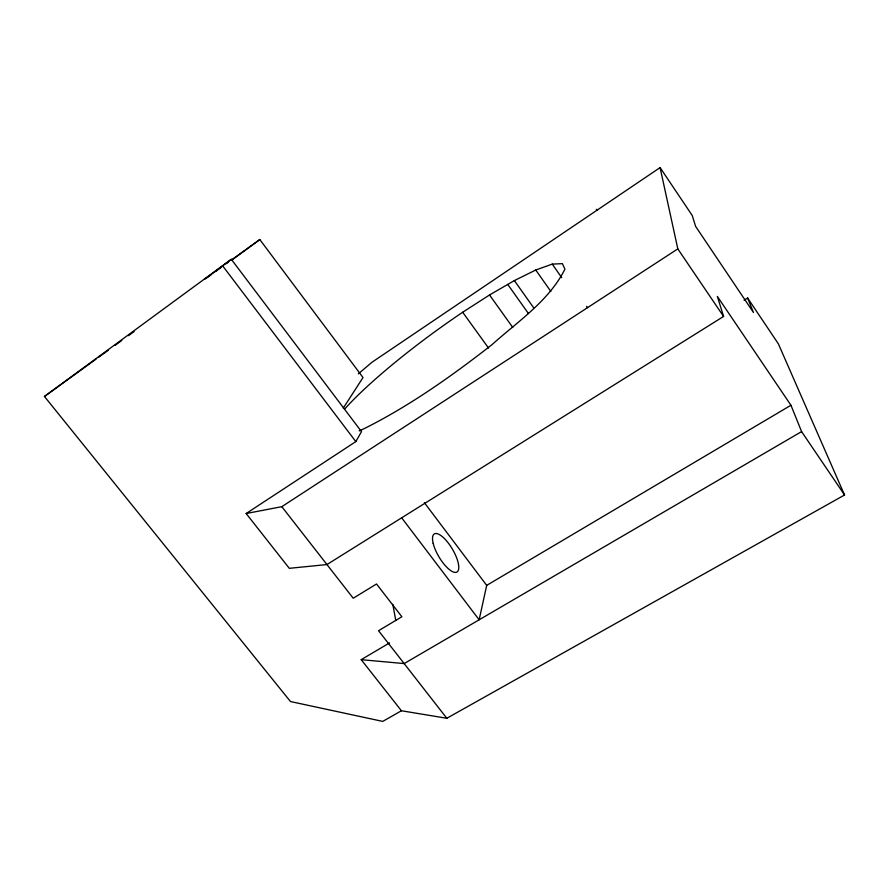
<?xml version="1.0" encoding="UTF-8"?>
<svg xmlns="http://www.w3.org/2000/svg" width="889" height="889" viewBox="0 0 889 889"><rect width="100%" height="100%" fill="white"/><g stroke="black" fill="none" stroke-linecap="round" stroke-linejoin="round"><path stroke-width="1.33" d="M744.071 300.204L747.605 297.993L778.364 343.832L844.55 494.995L446.811 718.268L401.417 710.756L382.759 721.401L290.481 701.543L44.45 396.472L231.307 259.299L361.501 431.654L355.822 441.6L246.153 513.531L289.292 568.327L326.952 564.559L723.579 316.44L717.367 296.437L790.943 405.251L486.694 585.384L479.149 619.811L401.661 517.82M343.254 408.151L363.012 377.536L259.81 239.552L231.451 259.999M358.323 373.836L372.047 362.201L660.083 167.599L692.242 215.516L695.62 226.406L753.461 312.495L747.605 297.993M231.307 259.299L204.937 279.113M232.051 259.944L259.81 239.552M215.46 271.567L220.917 267.622M226.362 263.677L228.54 262.099M44.45 396.472L95.99 359.167M98.235 357.545L108.314 350.244M115.037 345.377L121.76 340.509M128.483 335.653L134.083 331.597M205.981 278.368L211.193 274.645M246.153 513.531L281.813 506.674L677.818 248.887L660.083 167.599M344.865 408.84A145.018 22.492 -36.1 0 1 462.68 312.25L489.528 294.97L514.364 280.58L535.756 270.012L552.247 264.111L562.393 263.655L564.926 269.156C548.991 300.938 517.754 321.474 491.95 344.699C451.956 375.891 410.34 405.44 364.923 428.276A145.018 22.492 -36.1 0 1 359.212 430.887M401.417 710.756L361.201 659.671L389.538 642.903M790.943 405.251L801.589 431.598L404.162 663.572L361.201 659.671M281.813 506.674L353.211 598.23L376.525 583.984L401.872 616.766L378.536 630.712L446.811 718.268M222.483 265.633L355.822 441.6M424.386 502.707L486.694 585.384M462.68 312.25L488.561 348.088M489.528 294.97L512.764 327.452M514.364 280.58L533.6 307.694M507.741 284.424L528.455 313.573M535.756 270.012L550.847 291.425M586.607 306.338L587.529 307.661M552.247 264.111L561.748 277.668M596.33 209.293L596.975 210.237M677.818 248.887L723.579 316.44M801.589 431.598L844.55 494.995M392.805 604.32L395.794 620.566M433.165 543.346A22.181 7.768 59.3 0 0 455.457 572.427A22.181 7.768 59.3 0 0 448.356 543.101A22.181 7.768 59.3 0 0 433.165 543.346"/></g></svg>
